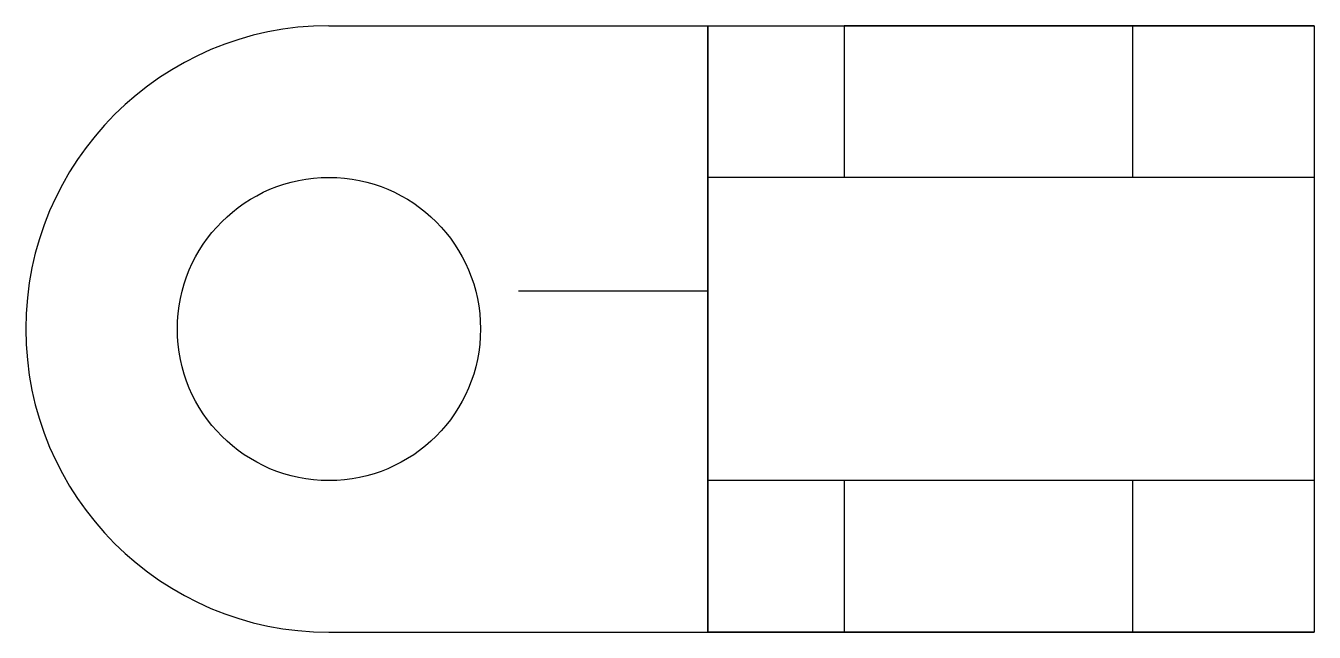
# Model space of a CAD drawing. Header units: millimetres. Extents: x -22 to 2590, y 1857 to 4862.
# Drawn here: x 2419.8 to 2589.8, y 1856.5 to 1936.5 of the extents above.
import ezdxf

# ---------------------------------------------------------------- set-up
doc = ezdxf.new("R2010")
doc.units = ezdxf.units.MM

msp = doc.modelspace()

# ---------------------------------------------------------------- linework, layer by layer
for p, q in [((2459.83, 1936.53), (2589.83, 1936.53)), ((2509.83, 1856.53), (2509.83, 1936.53)), ((2509.83, 1936.53), (2509.83, 1901.53)), ((2565.83, 1936.53), (2527.83, 1936.53)), ((2527.83, 1936.53), (2527.83, 1916.53)), ((2589.83, 1936.53), (2565.83, 1936.53)), ((2565.83, 1936.53), (2565.83, 1916.53)), ((2589.83, 1936.53), (2589.83, 1856.53)), ((2589.83, 1936.53), (2589.83, 1916.53)), ((2589.83, 1916.53), (2509.83, 1916.53)), ((2589.83, 1916.53), (2589.83, 1876.53)), ((2509.83, 1901.53), (2484.83, 1901.53)), ((2509.83, 1901.53), (2509.83, 1891.53)), ((2509.83, 1891.53), (2509.83, 1856.53)), ((2589.83, 1876.53), (2509.83, 1876.53)), ((2527.83, 1876.53), (2527.83, 1856.53)), ((2565.83, 1876.53), (2565.83, 1856.53)), ((2589.83, 1876.53), (2589.83, 1856.53)), ((2459.83, 1856.53), (2589.83, 1856.53)), ((2589.83, 1856.53), (2509.83, 1856.53)), ((2565.83, 1856.53), (2527.83, 1856.53)), ((2565.83, 1856.53), (2546.83, 1856.53)), ((2589.83, 1856.53), (2565.83, 1856.53))]:
    msp.add_line(p, q)
at = {"extrusion": (0, -1, 0)}
for p, q in [((2527.83, 1856.53), (2527.83, 1856.53, 20)), ((2527.83, 1856.53, 20), (2565.83, 1856.53, 20)), ((2565.83, 1856.53, 20), (2565.83, 1856.53))]:
    msp.add_line(p, q, dxfattribs=at)
msp.add_circle((2459.83, 1896.53), 20)
msp.add_circle((2546.83, 20, -1856.53), 19, dxfattribs=at)
msp.add_arc((2459.83, 1896.53), 40, 90, 270)

doc.saveas('drawing.dxf')
